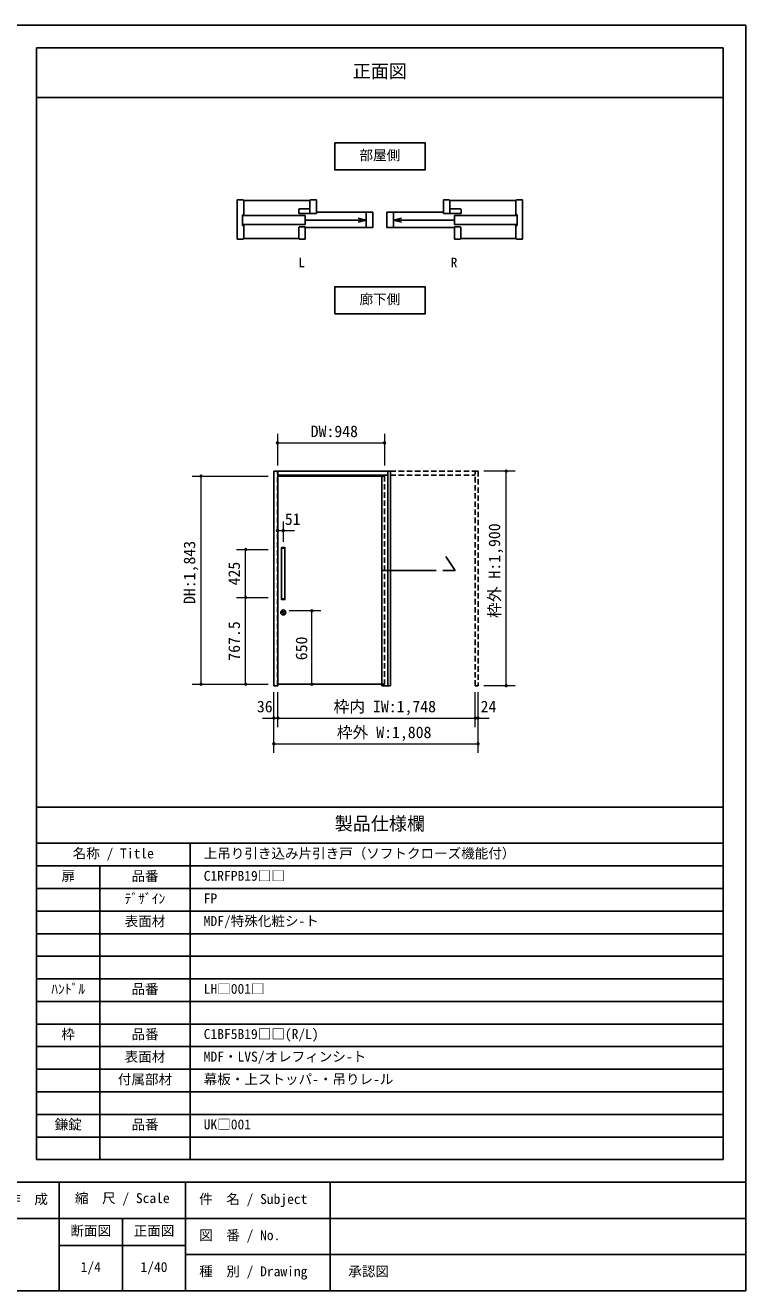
# Model space of a CAD drawing. Units: millimetres on the paper, enlarged 4 times, with parts at other scales. Extents: x -800 to 800, y -560 to 560.
# Drawn here: x 162 to 800, y -560 to 560 of the extents above; entities that cross this region are included whole.
import ezdxf
from ezdxf.enums import TextEntityAlignment as Align

# ---------------------------------------------------------------- set-up
doc = ezdxf.new("R2010")
doc.units = ezdxf.units.MM
doc.header["$LTSCALE"] = 4
doc.header["$PDMODE"] = 32
doc.header["$PDSIZE"] = 1.6
doc.linetypes.add('CHAIN_DOUBLE_DASH', pattern=[23.5, 12, -1.5, 3.5, -1.5, 3.5, -1.5])
doc.linetypes.add('DASHED1', pattern=[1.8, 1.2, -0.6])
doc.layers.add('0-0', color=7, linetype='Continuous', lineweight=25)
doc.layers.add('1-0', color=7, linetype='Continuous', lineweight=25)
doc.styles.add('ＭＳ ゴシック', font='')
doc.styles.get('ＭＳ ゴシック').set_extended_font_data('MS Gothic')

msp = doc.modelspace()

# ---------------------------------------------------------------- linework, layer by layer
at = {"layer": '0-0'}
for p, q in [((172, 540), (780, 540)), ((780, 540), (780, -444)), ((172, 496), (780, 496)), ((354.92, 405.435), (349.76, 405.435)), ((349.76, 405.435), (349.76, 370.613)), ((355.52, 404.794), (414.004, 404.794)), ((414.004, 404.914), (414.004, 394.114)), ((419.764, 405.514), (419.764, 393.514)), ((532.236, 405.514), (532.236, 393.514)), ((537.996, 404.914), (537.996, 394.114)), ((596.48, 404.794), (537.996, 404.794)), ((597.08, 405.435), (602.24, 405.435)), ((602.24, 405.435), (602.24, 370.613)), ((354.32, 392.295), (355.52, 392.295)), ((354.32, 382.875), (354.32, 392.295)), ((404.676, 397.514), (414.004, 397.514)), ((414.004, 393.514), (419.764, 393.514)), ((419.764, 394.702), (463.984, 394.702)), ((463.984, 381.075), (463.984, 394.702)), ((463.984, 394.702), (469.744, 394.702)), ((469.744, 394.702), (469.744, 381.075)), ((482.256, 394.702), (482.256, 381.075)), ((488.016, 394.702), (482.256, 394.702)), ((488.016, 381.075), (488.016, 394.702)), ((532.236, 394.702), (488.016, 394.702)), ((537.996, 393.514), (532.236, 393.514)), ((547.324, 397.514), (537.996, 397.514)), ((547.895, 396.943), (547.324, 397.514)), ((547.895, 393.514), (547.895, 396.943)), ((597.68, 392.295), (596.48, 392.295)), ((597.68, 382.875), (597.68, 392.295)), ((409.924, 391.515), (354.32, 391.515)), ((354.32, 383.595), (409.924, 383.595)), ((355.52, 382.875), (354.32, 382.875)), ((409.924, 383.595), (409.924, 391.515)), ((409.924, 387.555), (463.773, 387.555)), ((409.924, 370.7), (409.924, 381.675)), ((463.984, 381.075), (409.924, 381.075)), ((463.773, 387.555), (456.818, 389.418)), ((463.773, 387.555), (456.818, 385.691)), ((463.984, 381.075), (469.744, 381.075)), ((488.016, 381.075), (482.256, 381.075)), ((488.016, 381.075), (542.076, 381.075)), ((488.227, 387.555), (495.182, 389.418)), ((488.227, 387.555), (495.182, 385.691)), ((542.076, 387.555), (488.227, 387.555)), ((542.076, 383.595), (542.076, 391.515)), ((542.076, 391.515), (597.68, 391.515)), ((597.68, 383.595), (542.076, 383.595)), ((542.076, 370.7), (542.076, 381.675)), ((596.48, 382.875), (597.68, 382.875)), ((354.92, 370.613), (349.76, 370.613)), ((404.164, 371.3), (355.52, 371.3)), ((547.836, 371.3), (596.48, 371.3)), ((597.08, 370.613), (602.24, 370.613)), ((382.153, 165.433), (382.153, -24.567)), ((385.354, 161.033), (480.153, 161.033)), ((385.753, 165.433), (477.753, 165.433)), ((385.753, 161.833), (385.753, 156.833)), ((385.753, 161.833), (483.053, 161.833)), ((477.753, 165.433), (485.453, 165.433)), ((477.753, -24.567), (477.753, 161.833)), ((477.753, 161.833), (477.753, 156.833)), ((483.053, -24.567), (483.053, 165.433)), ((485.453, -24.567), (485.453, 165.433)), ((388.954, 52.283), (388.954, 97.183)), ((382.153, -24.567), (385.753, -24.567)), ((385.354, -23.267), (480.153, -23.267)), ((483.053, -24.567), (477.753, -24.567)), ((483.053, -24.567), (485.453, -24.567)), ((172, -132), (780, -132)), ((172, -164), (780, -164)), ((308, -164), (308, -444)), ((172, -184), (780, -184)), ((228, -184), (228, -444)), ((172, -204), (780, -204)), ((172, -224), (780, -224)), ((172, -244), (780, -244)), ((172, -264), (780, -264)), ((172, -284), (780, -284)), ((172, -304), (780, -304)), ((172, -324), (780, -324)), ((172, -344), (780, -344)), ((172, -364), (780, -364)), ((172, -384), (780, -384)), ((172, -404), (780, -404)), ((172, -424), (780, -424)), ((-800, -464), (800, -464)), ((192, -464), (192, -560)), ((304, -464), (304, -560)), ((432, -464), (432, -560)), ((-476, -496), (800, -496)), ((248, -496), (248, -560)), ((192, -520), (304, -520)), ((304, -528), (800, -528)), ((-800, -560), (800, -560))]:
    msp.add_line(p, q, dxfattribs=at)
at = {"layer": '0-0', "color": 4, "lineweight": 9}
for p, q in [((385.353, 198.433), (385.353, 170.433)), ((385.353, 190.433), (480.153, 190.433)), ((480.153, 198.433), (480.153, 170.433)), ((309.641, 161.033), (377.12, 161.033)), ((317.641, -23.267), (317.641, 161.033)), ((595.953, 165.433), (567.953, 165.433)), ((587.953, -24.567), (587.953, 165.433)), ((385.353, 120.733), (385.353, 102.733)), ((385.353, 112.733), (400.454, 112.733)), ((390.454, 120.733), (390.454, 102.733)), ((349.153, 95.983), (377.12, 95.983)), ((357.153, 53.483), (357.153, 95.983)), ((349.153, 53.483), (377.12, 53.483)), ((357.153, -23.267), (357.153, 53.483)), ((309.641, -23.267), (377.12, -23.267)), ((349.153, -23.267), (377.12, -23.267)), ((382.153, -61.138), (382.153, -30.281)), ((385.753, -61.138), (385.753, -30.281)), ((560.553, -61.138), (560.553, -30.281)), ((562.953, -61.138), (562.953, -30.281)), ((595.953, -24.567), (567.953, -24.567)), ((372.153, -53.138), (572.953, -53.138)), ((382.153, -53.138), (385.753, -53.138)), ((382.153, -83.995), (382.153, -53.138)), ((560.553, -53.138), (562.953, -53.138)), ((562.953, -83.995), (562.953, -53.138)), ((382.153, -75.995), (562.953, -75.995))]:
    msp.add_line(p, q, dxfattribs=at)
at = {"layer": '0-0', "linetype": 'DASHED1'}
for p, q in [((385.353, -24.567), (385.353, 165.433)), ((480.153, 161.033), (480.153, -23.267)), ((485.453, 165.433), (560.553, 165.433)), ((485.453, 161.833), (560.553, 161.833)), ((560.553, -24.567), (560.553, 165.433)), ((560.553, 165.433), (562.953, 165.433)), ((562.953, 165.433), (562.953, -24.567)), ((562.953, -24.567), (560.553, -24.567))]:
    msp.add_line(p, q, dxfattribs=at)
at = {"layer": '0-0', "linetype": 'CHAIN_DOUBLE_DASH'}
for p, q in [((542.674, 77.333), (534.441, 89.709)), ((477.753, 77.333), (542.674, 77.333))]:
    msp.add_line(p, q, dxfattribs=at)
at = {"layer": '0-0'}
for points in [[(-800, 560), (800, 560), (800, -560)], [(172, 540), (172, -444), (780, -444)], [(354.92, 405.435), (355.52, 404.835), (355.52, 392.295)], [(414.004, 404.914), (414.604, 405.514), (419.764, 405.514)], [(537.996, 404.914), (537.396, 405.514), (532.236, 405.514)], [(597.08, 405.435), (596.48, 404.835), (596.48, 392.295)], [(404.105, 393.514), (404.105, 396.943), (404.676, 397.514)], [(414.004, 396.233), (414.004, 393.514), (404.105, 393.514), (414.004, 393.514)], [(537.996, 396.233), (537.996, 393.514), (547.895, 393.514), (537.996, 393.514)], [(354.92, 370.613), (355.52, 371.213), (355.52, 382.875)], [(404.164, 371.3), (404.164, 381.075), (404.764, 381.675), (409.924, 381.675)], [(547.836, 371.3), (547.836, 381.075), (547.236, 381.675), (542.076, 381.675)], [(597.08, 370.613), (596.48, 371.213), (596.48, 382.875)], [(404.164, 371.3), (404.764, 370.7), (409.924, 370.7)], [(547.836, 371.3), (547.236, 370.7), (542.076, 370.7)], [(385.753, -24.567), (385.753, 165.433), (382.153, 165.433)], [(391.954, 97.183), (391.954, 52.283), (388.954, 52.283), (388.954, 51.733), (391.954, 51.733), (391.954, 52.283)]]:
    msp.add_lwpolyline(points, dxfattribs=at)
for points in [[(436, 456), (516, 456), (516, 432), (436, 432)], [(436, 304.526), (516, 304.526), (516, 328.526), (436, 328.526)], [(388.954, 97.733), (391.954, 97.733), (391.954, 97.183), (388.954, 97.183)]]:
    msp.add_lwpolyline(points, close=True, dxfattribs=at)
at = {"layer": '0-0', "color": 4}
for p in [(385.353, 190.433), (480.153, 190.433), (317.641, 161.033), (587.953, 165.433), (385.353, 112.733), (390.454, 112.733), (357.153, 95.983), (357.153, 53.483), (317.641, -23.267), (357.153, -23.267), (587.953, -24.567), (382.153, -53.138), (385.753, -53.138), (560.553, -53.138), (562.953, -53.138), (382.153, -75.995), (562.953, -75.995)]:
    msp.add_point(p, dxfattribs=at)
at = {"layer": '1-0'}
for p, q in [((390.354, 39.59), (390.354, 41.077)), ((390.554, 39.59), (390.554, 41.077))]:
    msp.add_line(p, q, dxfattribs=at)
at = {"layer": '1-0', "color": 4, "lineweight": 9}
for p, q in [((423.753, 41.733), (395.753, 41.733)), ((415.753, -23.267), (415.753, 41.733)), ((423.753, -23.267), (395.753, -23.267))]:
    msp.add_line(p, q, dxfattribs=at)
at = {"layer": '1-0'}
for radius in [2.2, 0.75]:
    msp.add_circle((390.454, 40.333), radius, dxfattribs=at)
at = {"layer": '1-0', "color": 4}
for p in [(415.753, 41.733), (415.753, -23.267)]:
    msp.add_point(p, dxfattribs=at)

# ---------------------------------------------------------------- texts
at = {"layer": '0-0', "style": 'ＭＳ ゴシック'}
for s, height, p in [('正面図', 11.73, (452, 510)), ('部屋側', 8.798, (458, 438)), ('L', 8.379, (403.931, 343.402)), ('R', 8.379, (538.864, 343.402)), ('廊下側', 8.798, (458, 310.526)), ('DW:948', 10.26, (414.753, 192.433)), ('51', 10.26, (391.825, 114.733)), ('36', 10.26, (367.13, -51.138)), ('枠内 IW:1,748', 10.26, (434.955, -51.138)), ('24', 10.26, (565.217, -51.138)), ('枠外 W:1,808', 10.26, (437.855, -73.995)), ('製品仕様欄', 11.73, (436, -155.963)), ('名称 / Title', 8.798, (204, -180)), ('上吊り引き込み片引き戸（ソフトクローズ機能付）', 8.798, (320, -180)), ('扉', 8.798, (194, -200)), ('品番', 8.798, (256, -200)), ('C1RFPB19□□', 8.798, (320, -199.84)), ('ﾃﾞｻﾞｲﾝ', 8.798, (250, -220)), ('FP', 8.798, (320, -219.84)), ('表面材', 8.798, (250, -240)), ('MDF/特殊化粧シ-ト', 8.798, (320, -239.84)), ('ﾊﾝﾄﾞﾙ', 8.798, (185, -300)), ('品番', 8.798, (256, -300)), ('LH□001□', 8.798, (320, -299.84)), ('枠', 8.798, (194, -340)), ('品番', 8.798, (256, -340)), ('C1BF5B19□□(R/L)', 8.798, (320, -339.84)), ('表面材', 8.798, (250, -360)), ('MDF・LVS/オレフィンシ-ト', 8.798, (320, -359.84)), ('付属部材', 8.798, (244, -380)), ('幕板・上ストッパ-・吊りレ-ル', 8.798, (320, -379.84)), ('鎌錠', 8.798, (188, -420)), ('品番', 8.798, (256, -420)), ('UK□001', 8.798, (320, -419.84)), ('作\u3000成', 8.798, (146, -485.92)), ('縮\u3000尺 / Scale', 8.798, (206, -485.095)), ('件\u3000名 / Subject', 8.798, (316, -485.919)), ('断面図', 8.798, (202, -513.968)), ('正面図', 8.798, (258, -513.968)), ('図\u3000番 / No.', 8.798, (316, -517.919)), ('1/4', 8.798, (211, -546.097)), ('1/40', 8.798, (264, -546.097)), ('種\u3000別 / Drawing', 8.798, (316, -549.919)), ('承認図', 8.798, (448, -549.919))]:
    msp.add_text(s, height=height, dxfattribs=at).set_placement(p, align=Align.BOTTOM_LEFT)
for s, p in [('枠外 H:1,900', (585.63, 35.333)), ('DH:1,843', (315.577, 47.783)), ('425', (355.153, 64.233)), ('767.5', (355.153, -2.392))]:
    msp.add_text(s, height=10.26, rotation=90, dxfattribs=at).set_placement(p, align=Align.BOTTOM_LEFT)
at = {"layer": '1-0', "style": 'ＭＳ ゴシック'}
msp.add_text('650', height=10.26, rotation=90, dxfattribs=at).set_placement((414.753, -1.967), align=Align.BOTTOM_LEFT)

doc.saveas('drawing.dxf')
